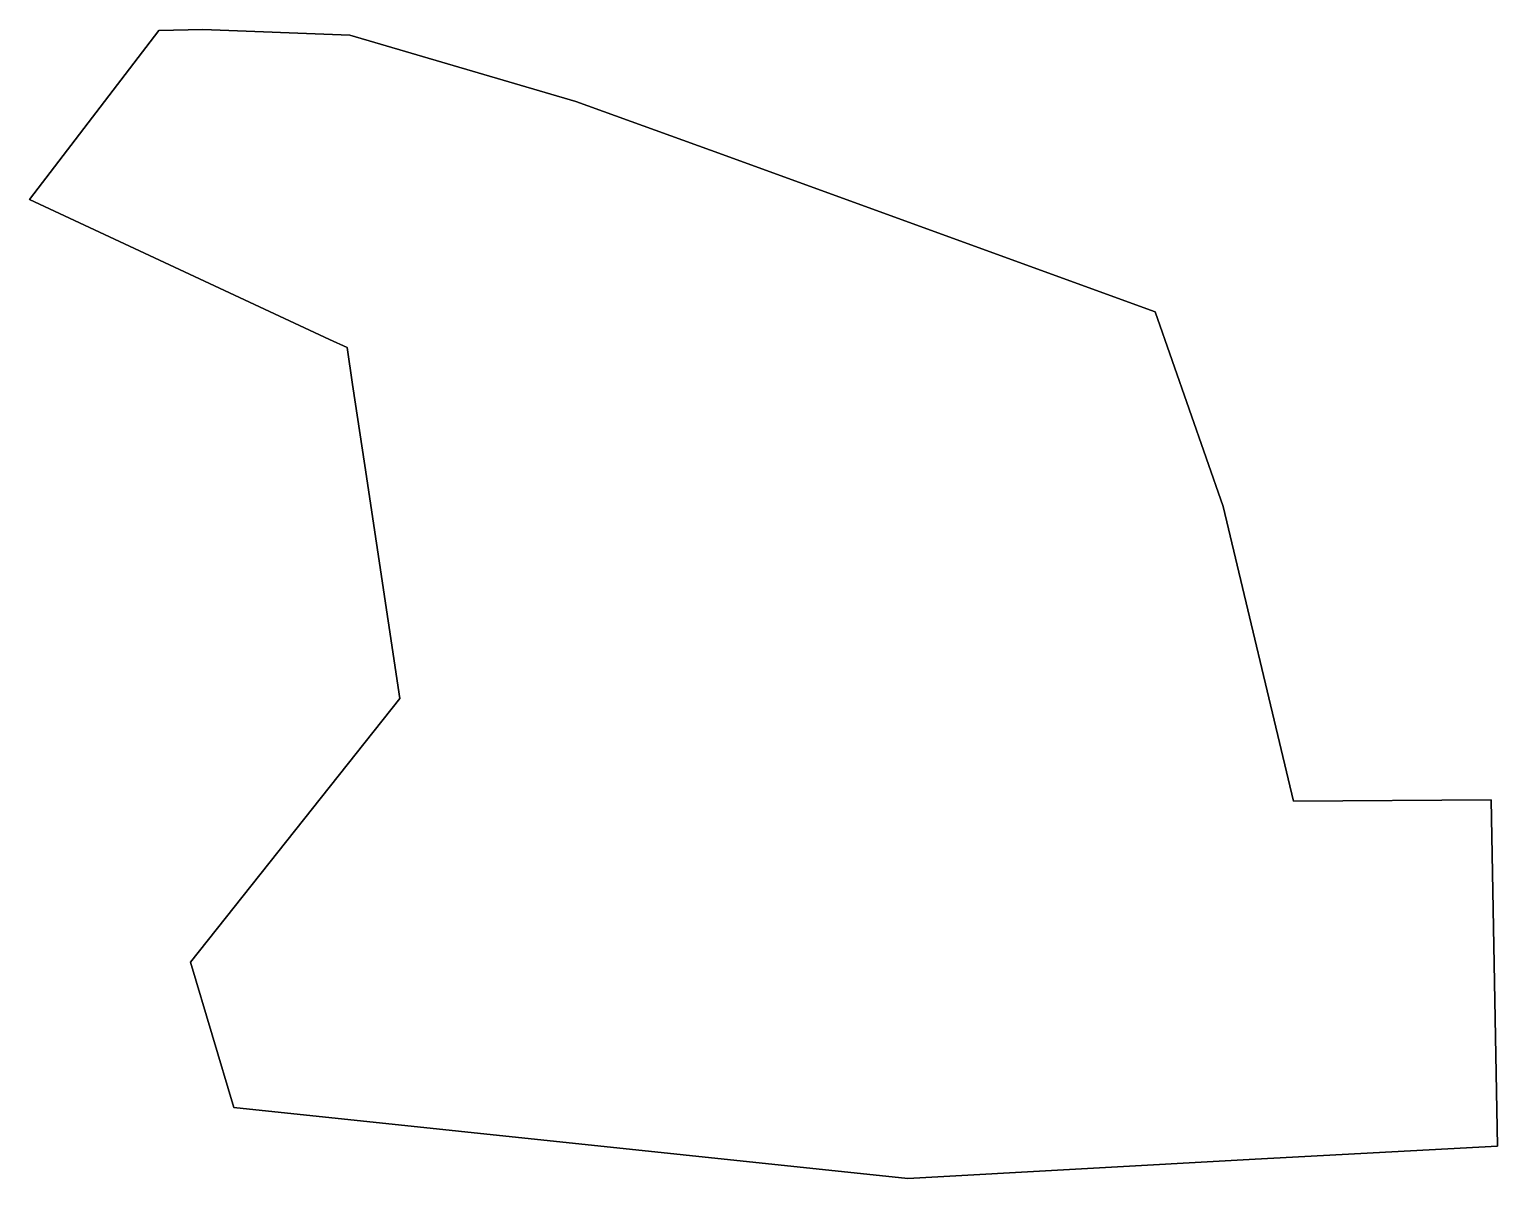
# Model space of a CAD drawing. Extents: x -81.96 to -80.1, y 44.13 to 45.58.
import ezdxf

# ---------------------------------------------------------------- set-up
doc = ezdxf.new("R2010")
doc.units = 0
doc.header["$MEASUREMENT"] = 0
doc.layers.add('GEO_', color=7, linetype='Continuous')

msp = doc.modelspace()

# ---------------------------------------------------------------- linework, layer by layer
at = {"layer": 'GEO_', "color": 7, "true_color": 0xffffff}
for p, q in [((-81.7944, 45.5816), (-81.9583, 45.3678)), ((-81.7944, 45.5816), (-81.9583, 45.3678)), ((-81.7944, 45.5816), (-81.9583, 45.3678)), ((-81.9583, 45.3678), (-81.7944, 45.5816)), ((-81.7944, 45.5816), (-81.9583, 45.3678)), ((-81.7944, 45.5816), (-81.9583, 45.3678)), ((-81.9583, 45.3678), (-81.7944, 45.5816)), ((-81.9583, 45.3678), (-81.7944, 45.5816)), ((-81.9583, 45.3678), (-81.7944, 45.5816)), ((-81.9583, 45.3678), (-81.7944, 45.5816)), ((-81.7944, 45.5816), (-81.9583, 45.3678)), ((-81.7944, 45.5816), (-81.9583, 45.3678)), ((-81.7944, 45.5816), (-81.9583, 45.3678)), ((-81.7944, 45.5816), (-81.9583, 45.3678)), ((-81.9583, 45.3678), (-81.7944, 45.5816)), ((-81.7944, 45.5816), (-81.7389, 45.5831)), ((-81.7389, 45.5831), (-81.7944, 45.5816)), ((-81.7389, 45.5831), (-81.7944, 45.5816)), ((-81.7389, 45.5831), (-81.7944, 45.5816)), ((-81.7389, 45.5831), (-81.7944, 45.5816)), ((-81.7944, 45.5816), (-81.7389, 45.5831)), ((-81.7944, 45.5816), (-81.7944, 45.5816)), ((-81.7944, 45.5816), (-81.7944, 45.5816)), ((-81.7944, 45.5816), (-81.7944, 45.5816)), ((-81.7944, 45.5816), (-81.7944, 45.5816)), ((-81.7944, 45.5816), (-81.7944, 45.5816)), ((-81.7944, 45.5816), (-81.7944, 45.5816)), ((-81.7389, 45.5831), (-81.5528, 45.5757)), ((-81.7389, 45.5831), (-81.5528, 45.5757)), ((-81.7389, 45.5831), (-81.7389, 45.5831)), ((-81.7389, 45.5831), (-81.5528, 45.5757)), ((-81.5528, 45.5757), (-81.7389, 45.5831)), ((-81.5528, 45.5757), (-81.7389, 45.5831)), ((-81.5528, 45.5757), (-81.7389, 45.5831)), ((-81.5528, 45.5757), (-81.7389, 45.5831)), ((-81.7389, 45.5831), (-81.7389, 45.5831)), ((-81.7389, 45.5831), (-81.5528, 45.5757)), ((-81.5528, 45.5757), (-81.2667, 45.4916)), ((-81.5528, 45.5757), (-81.2667, 45.4916)), ((-81.5528, 45.5757), (-81.5528, 45.5757)), ((-81.5528, 45.5757), (-81.2667, 45.4916)), ((-81.2667, 45.4916), (-81.5528, 45.5757)), ((-81.2667, 45.4916), (-81.5528, 45.5757)), ((-81.2667, 45.4916), (-81.5528, 45.5757)), ((-81.2667, 45.4916), (-81.5528, 45.5757)), ((-81.5528, 45.5757), (-81.5528, 45.5757)), ((-81.5528, 45.5757), (-81.2667, 45.4916)), ((-81.2667, 45.4916), (-81.0961, 45.4302)), ((-81.2667, 45.4916), (-81.0961, 45.4302)), ((-81.2667, 45.4916), (-81.2667, 45.4916)), ((-81.2667, 45.4916), (-81.0961, 45.4302)), ((-81.0961, 45.4302), (-81.2667, 45.4916)), ((-81.0961, 45.4302), (-81.2667, 45.4916)), ((-81.0961, 45.4302), (-81.2667, 45.4916)), ((-81.0961, 45.4302), (-81.2667, 45.4916)), ((-81.2667, 45.4916), (-81.2667, 45.4916)), ((-81.2667, 45.4916), (-81.0961, 45.4302)), ((-81.0961, 45.4302), (-80.5333, 45.2256)), ((-80.5333, 45.2256), (-81.0961, 45.4302)), ((-81.0961, 45.4302), (-81.0961, 45.4302)), ((-81.0961, 45.4302), (-80.5333, 45.2256)), ((-81.0961, 45.4302), (-80.5333, 45.2256)), ((-81.0961, 45.4302), (-81.0961, 45.4302)), ((-81.0961, 45.4302), (-80.5333, 45.2256)), ((-80.5333, 45.2256), (-81.0961, 45.4302)), ((-80.5333, 45.2256), (-81.0961, 45.4302)), ((-80.5333, 45.2256), (-81.0961, 45.4302)), ((-80.5333, 45.2256), (-81.0961, 45.4302)), ((-81.0961, 45.4302), (-81.0961, 45.4302)), ((-81.0961, 45.4302), (-80.5333, 45.2256)), ((-80.5333, 45.2256), (-81.0961, 45.4302)), ((-80.5333, 45.2256), (-81.0961, 45.4302)), ((-80.5333, 45.2256), (-81.0961, 45.4302)), ((-81.0961, 45.4302), (-81.0961, 45.4302)), ((-81.0961, 45.4302), (-80.5333, 45.2256)), ((-80.5333, 45.2256), (-81.0961, 45.4302)), ((-80.5333, 45.2256), (-81.0961, 45.4302)), ((-80.5333, 45.2256), (-81.0961, 45.4302)), ((-81.0961, 45.4302), (-81.0961, 45.4302)), ((-81.0961, 45.4302), (-80.5333, 45.2256)), ((-81.9583, 45.3678), (-81.9583, 45.3678)), ((-81.9583, 45.3678), (-81.9583, 45.3678)), ((-81.9583, 45.3678), (-81.9583, 45.3678)), ((-81.9583, 45.3678), (-81.5785, 45.1906)), ((-81.9583, 45.3678), (-81.5785, 45.1906)), ((-81.9583, 45.3678), (-81.9583, 45.3678)), ((-81.9583, 45.3678), (-81.5785, 45.1906)), ((-81.5785, 45.1906), (-81.9583, 45.3678)), ((-81.5785, 45.1906), (-81.9583, 45.3678)), ((-81.5785, 45.1906), (-81.9583, 45.3678)), ((-81.5785, 45.1906), (-81.9583, 45.3678)), ((-81.9583, 45.3678), (-81.9583, 45.3678)), ((-81.9583, 45.3678), (-81.5785, 45.1906)), ((-81.9583, 45.3678), (-81.9583, 45.3678)), ((-80.5333, 45.2256), (-80.4475, 44.9792)), ((-80.5333, 45.2256), (-80.4475, 44.9792)), ((-80.5333, 45.2256), (-80.5333, 45.2256)), ((-80.5333, 45.2256), (-80.4475, 44.9792)), ((-80.4475, 44.9792), (-80.5333, 45.2256)), ((-80.5333, 45.2256), (-80.4475, 44.9792)), ((-80.5333, 45.2256), (-80.4475, 44.9792)), ((-80.5333, 45.2256), (-80.5333, 45.2256)), ((-80.5333, 45.2256), (-80.4475, 44.9792)), ((-80.4475, 44.9792), (-80.5333, 45.2256)), ((-80.4475, 44.9792), (-80.5333, 45.2256)), ((-80.4475, 44.9792), (-80.5333, 45.2256)), ((-80.4475, 44.9792), (-80.5333, 45.2256)), ((-80.5333, 45.2256), (-80.5333, 45.2256)), ((-80.5333, 45.2256), (-80.4475, 44.9792)), ((-80.4475, 44.9792), (-80.5333, 45.2256)), ((-80.4475, 44.9792), (-80.5333, 45.2256)), ((-80.4475, 44.9792), (-80.5333, 45.2256)), ((-80.5333, 45.2256), (-80.5333, 45.2256)), ((-80.5333, 45.2256), (-80.4475, 44.9792)), ((-80.5333, 45.2256), (-80.5333, 45.2256)), ((-80.5333, 45.2256), (-80.5333, 45.2256)), ((-80.5333, 45.2256), (-80.5333, 45.2256)), ((-81.5785, 45.1906), (-81.5562, 45.1802)), ((-81.5785, 45.1906), (-81.5562, 45.1802)), ((-81.5785, 45.1906), (-81.5785, 45.1906)), ((-81.5785, 45.1906), (-81.5562, 45.1802)), ((-81.5562, 45.1802), (-81.5785, 45.1906)), ((-81.5562, 45.1802), (-81.5785, 45.1906)), ((-81.5562, 45.1802), (-81.5785, 45.1906)), ((-81.5562, 45.1802), (-81.5785, 45.1906)), ((-81.5785, 45.1906), (-81.5785, 45.1906)), ((-81.5785, 45.1906), (-81.5562, 45.1802)), ((-81.5562, 45.1802), (-81.5492, 45.1334)), ((-81.5562, 45.1802), (-81.5492, 45.1334)), ((-81.5562, 45.1802), (-81.5562, 45.1802)), ((-81.5562, 45.1802), (-81.5492, 45.1334)), ((-81.5492, 45.1334), (-81.5562, 45.1802)), ((-81.5492, 45.1334), (-81.5562, 45.1802)), ((-81.5492, 45.1334), (-81.5562, 45.1802)), ((-81.5492, 45.1334), (-81.5562, 45.1802)), ((-81.5562, 45.1802), (-81.5562, 45.1802)), ((-81.5562, 45.1802), (-81.5492, 45.1334)), ((-81.5492, 45.1334), (-81.5338, 45.031)), ((-81.5492, 45.1334), (-81.5338, 45.031)), ((-81.5492, 45.1334), (-81.5492, 45.1334)), ((-81.5492, 45.1334), (-81.5338, 45.031)), ((-81.5338, 45.031), (-81.5492, 45.1334)), ((-81.5338, 45.031), (-81.5492, 45.1334)), ((-81.5338, 45.031), (-81.5492, 45.1334)), ((-81.5338, 45.031), (-81.5492, 45.1334)), ((-81.5492, 45.1334), (-81.5492, 45.1334)), ((-81.5492, 45.1334), (-81.5338, 45.031)), ((-81.5338, 45.031), (-81.4894, 44.7363)), ((-81.5338, 45.031), (-81.4894, 44.7363)), ((-81.5338, 45.031), (-81.5338, 45.031)), ((-81.5338, 45.031), (-81.4894, 44.7363)), ((-81.4894, 44.7363), (-81.5338, 45.031)), ((-81.5338, 45.031), (-81.4894, 44.7363)), ((-81.5338, 45.031), (-81.4894, 44.7363)), ((-81.5338, 45.031), (-81.5338, 45.031)), ((-81.5338, 45.031), (-81.4894, 44.7363)), ((-81.4894, 44.7363), (-81.5338, 45.031)), ((-81.4894, 44.7363), (-81.5338, 45.031)), ((-81.4894, 44.7363), (-81.5338, 45.031)), ((-81.4894, 44.7363), (-81.5338, 45.031)), ((-81.5338, 45.031), (-81.5338, 45.031)), ((-81.5338, 45.031), (-81.4894, 44.7363)), ((-81.4894, 44.7363), (-81.5338, 45.031)), ((-81.4894, 44.7363), (-81.5338, 45.031)), ((-81.4894, 44.7363), (-81.5338, 45.031)), ((-81.5338, 45.031), (-81.5338, 45.031)), ((-81.5338, 45.031), (-81.4894, 44.7363)), ((-80.4475, 44.9792), (-80.4475, 44.9792)), ((-80.4475, 44.9792), (-80.3583, 44.6062)), ((-80.4475, 44.9792), (-80.3583, 44.6062)), ((-80.4475, 44.9792), (-80.4475, 44.9792)), ((-80.4475, 44.9792), (-80.3583, 44.6062)), ((-80.3583, 44.6062), (-80.4475, 44.9792)), ((-80.4475, 44.9792), (-80.4475, 44.9792)), ((-80.3583, 44.6062), (-80.4475, 44.9792)), ((-80.3583, 44.6062), (-80.4475, 44.9792)), ((-80.3583, 44.6062), (-80.4475, 44.9792)), ((-80.4475, 44.9792), (-80.4475, 44.9792)), ((-80.4475, 44.9792), (-80.3583, 44.6062)), ((-81.4894, 44.7363), (-81.7544, 44.4024)), ((-81.4894, 44.7363), (-81.7544, 44.4024)), ((-81.4894, 44.7363), (-81.7544, 44.4024)), ((-81.7544, 44.4024), (-81.4894, 44.7363)), ((-81.4894, 44.7363), (-81.7544, 44.4024)), ((-81.4894, 44.7363), (-81.7544, 44.4024)), ((-81.4894, 44.7363), (-81.7544, 44.4024)), ((-81.7544, 44.4024), (-81.4894, 44.7363)), ((-81.7544, 44.4024), (-81.4894, 44.7363)), ((-81.7544, 44.4024), (-81.4894, 44.7363)), ((-81.7544, 44.4024), (-81.4894, 44.7363)), ((-81.4894, 44.7363), (-81.7544, 44.4024)), ((-81.7544, 44.4024), (-81.4894, 44.7363)), ((-81.7544, 44.4024), (-81.4894, 44.7363)), ((-81.7544, 44.4024), (-81.4894, 44.7363)), ((-81.4894, 44.7363), (-81.7544, 44.4024)), ((-81.4894, 44.7363), (-81.4894, 44.7363)), ((-81.4894, 44.7363), (-81.4894, 44.7363)), ((-81.4894, 44.7363), (-81.4894, 44.7363)), ((-81.4894, 44.7363), (-81.4894, 44.7363)), ((-80.3583, 44.6062), (-80.1083, 44.608)), ((-80.3583, 44.6062), (-80.1083, 44.608)), ((-80.3583, 44.6062), (-80.1083, 44.608)), ((-80.1083, 44.608), (-80.3583, 44.6062)), ((-80.1083, 44.608), (-80.3583, 44.6062)), ((-80.1083, 44.608), (-80.3583, 44.6062)), ((-80.1083, 44.608), (-80.3583, 44.6062)), ((-80.3583, 44.6062), (-80.1083, 44.608)), ((-80.3583, 44.6062), (-80.3583, 44.6062)), ((-80.3583, 44.6062), (-80.3583, 44.6062)), ((-80.1083, 44.608), (-80.1, 44.1696)), ((-80.1083, 44.608), (-80.1, 44.1696)), ((-80.1083, 44.608), (-80.1083, 44.608)), ((-80.1083, 44.608), (-80.1, 44.1696)), ((-80.1, 44.1696), (-80.1083, 44.608)), ((-80.1083, 44.608), (-80.1083, 44.608)), ((-80.1, 44.1696), (-80.1083, 44.608)), ((-80.1083, 44.608), (-80.1083, 44.608)), ((-80.1083, 44.608), (-80.1, 44.1696)), ((-80.1, 44.1696), (-80.1083, 44.608)), ((-80.1083, 44.608), (-80.1083, 44.608)), ((-80.1083, 44.608), (-80.1, 44.1696)), ((-81.7544, 44.4024), (-81.7544, 44.4024)), ((-81.7544, 44.4024), (-81.7544, 44.4024)), ((-81.6997, 44.2184), (-81.7544, 44.4024)), ((-81.6997, 44.2184), (-81.7544, 44.4024)), ((-81.6997, 44.2184), (-81.7544, 44.4024)), ((-81.7544, 44.4024), (-81.7544, 44.4024)), ((-81.7544, 44.4024), (-81.6997, 44.2184)), ((-81.6997, 44.2184), (-81.7544, 44.4024)), ((-81.6997, 44.2184), (-81.7544, 44.4024)), ((-81.6997, 44.2184), (-81.7544, 44.4024)), ((-81.7544, 44.4024), (-81.7544, 44.4024)), ((-81.7544, 44.4024), (-81.6997, 44.2184)), ((-80.8467, 44.1284), (-81.6997, 44.2184)), ((-80.8467, 44.1284), (-81.6997, 44.2184)), ((-80.8467, 44.1284), (-81.6997, 44.2184)), ((-81.6997, 44.2184), (-81.6997, 44.2184)), ((-81.6997, 44.2184), (-80.8467, 44.1284)), ((-80.8467, 44.1284), (-81.6997, 44.2184)), ((-80.8467, 44.1284), (-81.6997, 44.2184)), ((-80.8467, 44.1284), (-81.6997, 44.2184)), ((-81.6997, 44.2184), (-81.6997, 44.2184)), ((-81.6997, 44.2184), (-80.8467, 44.1284)), ((-81.6997, 44.2184), (-80.8467, 44.1284)), ((-81.6997, 44.2184), (-80.8467, 44.1284)), ((-81.6997, 44.2184), (-81.6997, 44.2184)), ((-81.6997, 44.2184), (-80.8467, 44.1284)), ((-80.8467, 44.1284), (-81.6997, 44.2184)), ((-81.6997, 44.2184), (-80.8467, 44.1284)), ((-81.6997, 44.2184), (-80.8467, 44.1284)), ((-81.6997, 44.2184), (-81.6997, 44.2184)), ((-81.6997, 44.2184), (-80.8467, 44.1284)), ((-80.8467, 44.1284), (-81.6997, 44.2184)), ((-81.6997, 44.2184), (-80.8467, 44.1284)), ((-80.8467, 44.1284), (-81.6997, 44.2184)), ((-81.6997, 44.2184), (-81.6997, 44.2184)), ((-81.6997, 44.2184), (-80.8467, 44.1284)), ((-80.8467, 44.1284), (-81.6997, 44.2184)), ((-81.6997, 44.2184), (-81.6997, 44.2184)), ((-80.1, 44.1696), (-80.4069, 44.1532)), ((-80.1, 44.1696), (-80.4069, 44.1532)), ((-80.1, 44.1696), (-80.4069, 44.1532)), ((-80.4069, 44.1532), (-80.1, 44.1696)), ((-80.4069, 44.1532), (-80.1, 44.1696)), ((-80.4069, 44.1532), (-80.1, 44.1696)), ((-80.4069, 44.1532), (-80.1, 44.1696)), ((-80.1, 44.1696), (-80.4069, 44.1532)), ((-80.4069, 44.1532), (-80.1, 44.1696)), ((-80.4069, 44.1532), (-80.1, 44.1696)), ((-80.4069, 44.1532), (-80.1, 44.1696)), ((-80.1, 44.1696), (-80.4069, 44.1532)), ((-80.1, 44.1696), (-80.1, 44.1696)), ((-80.1, 44.1696), (-80.1, 44.1696)), ((-80.1, 44.1696), (-80.1, 44.1696)), ((-80.1, 44.1696), (-80.1, 44.1696)), ((-80.1, 44.1696), (-80.1, 44.1696)), ((-80.4069, 44.1532), (-80.8467, 44.1284)), ((-80.4069, 44.1532), (-80.8467, 44.1284)), ((-80.4069, 44.1532), (-80.8467, 44.1284)), ((-80.8467, 44.1284), (-80.4069, 44.1532)), ((-80.8467, 44.1284), (-80.4069, 44.1532)), ((-80.8467, 44.1284), (-80.4069, 44.1532)), ((-80.8467, 44.1284), (-80.4069, 44.1532)), ((-80.4069, 44.1532), (-80.8467, 44.1284)), ((-80.4069, 44.1532), (-80.4069, 44.1532)), ((-80.4069, 44.1532), (-80.4069, 44.1532)), ((-80.4069, 44.1532), (-80.4069, 44.1532)), ((-80.4069, 44.1532), (-80.4069, 44.1532)), ((-80.8467, 44.1284), (-80.8467, 44.1284)), ((-80.8467, 44.1284), (-80.8467, 44.1284)), ((-80.8467, 44.1284), (-80.8467, 44.1284)), ((-80.8467, 44.1284), (-80.8467, 44.1284)), ((-80.8467, 44.1284), (-80.8467, 44.1284)), ((-80.8467, 44.1284), (-80.8467, 44.1284))]:
    msp.add_line(p, q, dxfattribs=at)

doc.saveas('drawing.dxf')
